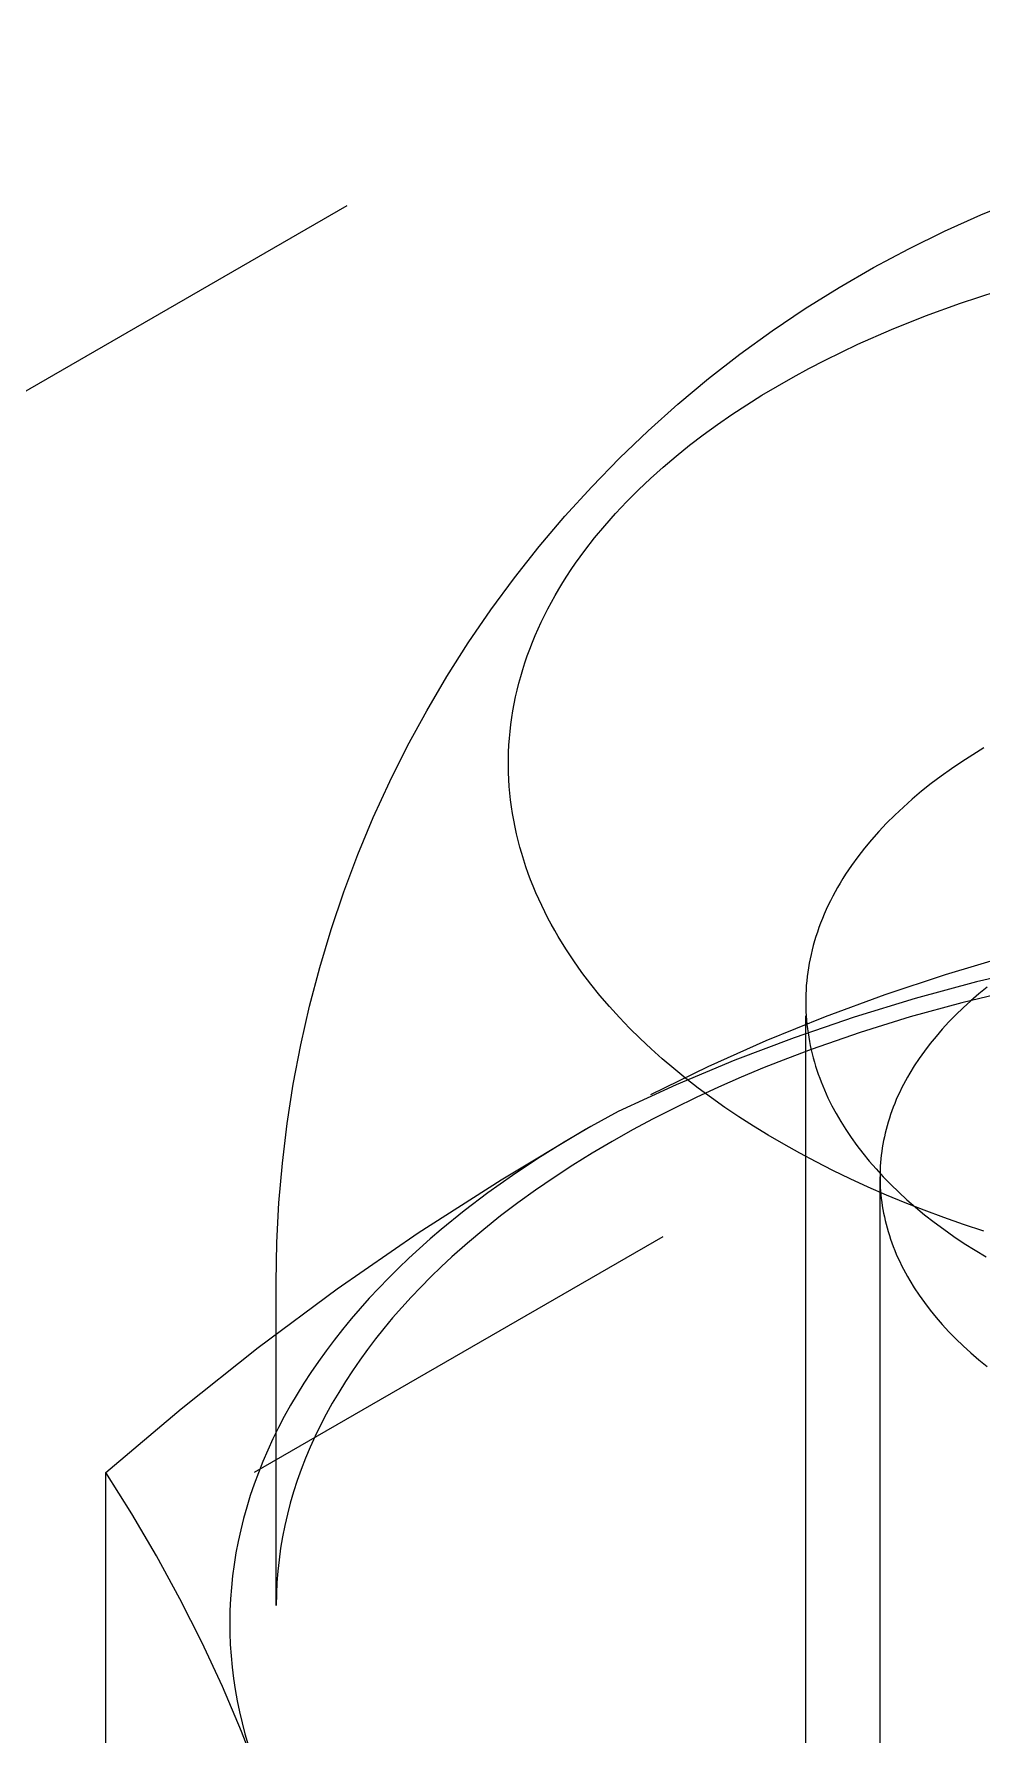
# Model space of a CAD drawing. Header units: inches. Extents: x -14 to 184, y -4 to 134.
# Drawn here: x 164.2111 to 164.412, y 58.4819 to 58.8424 of the extents above; entities that cross this region are included whole.
import ezdxf

# ---------------------------------------------------------------- set-up
doc = ezdxf.new("R2010")
doc.units = ezdxf.units.IN
doc.linetypes.add('HIDDEN', pattern=[1.905, 1.27, -0.635])
doc.layers.add('ZANO_R', color=7, linetype='Continuous', lineweight=0)
doc.layers.add('ZANO_R_przerywana', color=250, linetype='HIDDEN', lineweight=0)

msp = doc.modelspace()

# ---------------------------------------------------------------- linework, layer by layer
at = {"layer": 'ZANO_R'}
for p, q in [((164.41176, 58.80405), (164.41958, 58.80724)), ((164.40406, 58.8006), (164.41176, 58.80405)), ((164.39647, 58.79689), (164.40406, 58.8006)), ((164.38902, 58.79291), (164.39647, 58.79689)), ((164.38171, 58.78869), (164.38902, 58.79291)), ((164.37455, 58.78421), (164.38171, 58.78869)), ((164.40003, 58.78264), (164.40746, 58.78534)), ((164.40746, 58.78534), (164.41523, 58.78789)), ((164.36755, 58.7795), (164.37455, 58.78421)), ((164.39281, 58.77976), (164.40003, 58.78264)), ((164.36071, 58.77454), (164.36755, 58.7795)), ((164.38571, 58.77663), (164.39281, 58.77976)), ((164.35405, 58.76935), (164.36071, 58.77454)), ((164.37874, 58.77327), (164.3822, 58.77498)), ((164.3822, 58.77498), (164.38571, 58.77663)), ((164.37195, 58.76967), (164.37532, 58.7715)), ((164.37532, 58.7715), (164.37874, 58.77327)), ((164.34757, 58.76394), (164.35405, 58.76935)), ((164.36536, 58.76583), (164.36863, 58.76777)), ((164.36863, 58.76777), (164.37195, 58.76967)), ((164.34128, 58.75831), (164.34757, 58.76394)), ((164.35901, 58.76175), (164.36216, 58.76382)), ((164.36216, 58.76382), (164.36536, 58.76583)), ((164.35294, 58.75745), (164.35594, 58.75963)), ((164.35594, 58.75963), (164.35901, 58.76175)), ((164.33518, 58.75247), (164.34128, 58.75831)), ((164.35002, 58.75522), (164.35294, 58.75745)), ((164.32929, 58.74642), (164.33518, 58.75247)), ((164.34442, 58.7506), (164.34718, 58.75293)), ((164.34718, 58.75293), (164.35002, 58.75522)), ((164.34175, 58.74821), (164.34442, 58.7506)), ((164.32361, 58.74017), (164.32929, 58.74642)), ((164.3367, 58.74329), (164.33918, 58.74577)), ((164.33918, 58.74577), (164.34175, 58.74821)), ((164.33432, 58.74076), (164.3367, 58.74329)), ((164.31815, 58.73373), (164.32361, 58.74017)), ((164.32988, 58.73557), (164.33204, 58.73818)), ((164.33204, 58.73818), (164.33432, 58.74076)), ((164.32782, 58.73292), (164.32988, 58.73557)), ((164.31291, 58.72711), (164.31815, 58.73373)), ((164.32588, 58.73023), (164.32782, 58.73292)), ((164.3079, 58.72031), (164.31291, 58.72711)), ((164.32318, 58.72613), (164.32405, 58.7275)), ((164.32405, 58.7275), (164.32495, 58.72887)), ((164.32495, 58.72887), (164.32588, 58.73023)), ((164.32153, 58.72336), (164.32234, 58.72475)), ((164.32234, 58.72475), (164.32318, 58.72613)), ((164.30313, 58.71334), (164.3079, 58.72031)), ((164.31928, 58.71915), (164.32, 58.72056)), ((164.32, 58.72056), (164.32075, 58.72196)), ((164.32075, 58.72196), (164.32153, 58.72336)), ((164.31732, 58.71489), (164.31794, 58.71631)), ((164.31794, 58.71631), (164.3186, 58.71773)), ((164.3186, 58.71773), (164.31928, 58.71915)), ((164.2986, 58.70622), (164.30313, 58.71334)), ((164.31617, 58.71202), (164.31673, 58.71346)), ((164.31673, 58.71346), (164.31732, 58.71489)), ((164.31469, 58.70769), (164.31515, 58.70914)), ((164.31515, 58.70914), (164.31564, 58.71058)), ((164.31564, 58.71058), (164.31617, 58.71202)), ((164.29432, 58.69894), (164.2986, 58.70622)), ((164.31386, 58.70479), (164.31426, 58.70624)), ((164.31426, 58.70624), (164.31469, 58.70769)), ((164.31286, 58.70042), (164.31316, 58.70188)), ((164.31316, 58.70188), (164.31349, 58.70334)), ((164.31349, 58.70334), (164.31386, 58.70479)), ((164.29029, 58.69152), (164.29432, 58.69894)), ((164.31237, 58.6975), (164.3126, 58.69896)), ((164.3126, 58.69896), (164.31286, 58.70042)), ((164.312, 58.69458), (164.31217, 58.69604)), ((164.31217, 58.69604), (164.31237, 58.6975)), ((164.28652, 58.68397), (164.29029, 58.69152)), ((164.31169, 58.6902), (164.31176, 58.69166)), ((164.31176, 58.69166), (164.31186, 58.69312)), ((164.31186, 58.69312), (164.312, 58.69458)), ((164.41239, 58.69107), (164.41003, 58.68962)), ((164.31165, 58.68874), (164.31169, 58.6902)), ((164.31165, 58.68728), (164.31165, 58.68874)), ((164.40774, 58.68815), (164.4055, 58.68663)), ((164.41003, 58.68962), (164.40774, 58.68815)), ((164.28301, 58.67629), (164.28652, 58.68397)), ((164.31168, 58.68583), (164.31165, 58.68728)), ((164.31174, 58.68438), (164.31168, 58.68583)), ((164.31183, 58.68293), (164.31174, 58.68438)), ((164.40333, 58.68508), (164.40122, 58.6835)), ((164.4055, 58.68663), (164.40333, 58.68508)), ((164.31195, 58.68148), (164.31183, 58.68293)), ((164.31211, 58.68004), (164.31195, 58.68148)), ((164.39723, 58.68023), (164.39534, 58.67855)), ((164.39919, 58.68188), (164.39723, 58.68023)), ((164.40122, 58.6835), (164.39919, 58.68188)), ((164.31229, 58.6786), (164.31211, 58.68004)), ((164.31251, 58.67717), (164.31229, 58.6786)), ((164.31276, 58.67573), (164.31251, 58.67717)), ((164.39353, 58.67685), (164.39179, 58.67512)), ((164.39534, 58.67855), (164.39353, 58.67685)), ((164.27976, 58.6685), (164.28301, 58.67629)), ((164.31304, 58.67431), (164.31276, 58.67573)), ((164.31335, 58.67289), (164.31304, 58.67431)), ((164.39013, 58.67336), (164.38856, 58.67159)), ((164.39179, 58.67512), (164.39013, 58.67336)), ((164.31369, 58.67147), (164.31335, 58.67289)), ((164.31406, 58.67006), (164.31369, 58.67147)), ((164.31446, 58.66866), (164.31406, 58.67006)), ((164.38707, 58.66979), (164.38565, 58.66797)), ((164.38856, 58.67159), (164.38707, 58.66979)), ((164.27678, 58.66059), (164.27976, 58.6685)), ((164.31489, 58.66726), (164.31446, 58.66866)), ((164.31535, 58.66587), (164.31489, 58.66726)), ((164.31584, 58.66449), (164.31535, 58.66587)), ((164.38433, 58.66614), (164.3837, 58.66522)), ((164.38565, 58.66797), (164.38433, 58.66614)), ((164.31635, 58.66311), (164.31584, 58.66449)), ((164.31689, 58.66174), (164.31635, 58.66311)), ((164.38193, 58.66243), (164.38139, 58.6615)), ((164.3825, 58.66336), (164.38193, 58.66243)), ((164.38309, 58.66429), (164.3825, 58.66336)), ((164.3837, 58.66522), (164.38309, 58.66429)), ((164.27408, 58.6526), (164.27678, 58.66059)), ((164.31747, 58.66038), (164.31689, 58.66174)), ((164.31806, 58.65902), (164.31747, 58.66038)), ((164.31869, 58.65768), (164.31806, 58.65902)), ((164.37988, 58.65868), (164.37942, 58.65774)), ((164.38036, 58.65962), (164.37988, 58.65868)), ((164.38086, 58.66056), (164.38036, 58.65962)), ((164.38139, 58.6615), (164.38086, 58.66056)), ((164.31934, 58.65634), (164.31869, 58.65768)), ((164.32002, 58.65501), (164.31934, 58.65634)), ((164.32072, 58.65369), (164.32002, 58.65501)), ((164.37856, 58.65584), (164.37817, 58.6549)), ((164.37898, 58.65679), (164.37856, 58.65584)), ((164.37942, 58.65774), (164.37898, 58.65679)), ((164.27165, 58.64451), (164.27408, 58.6526)), ((164.32145, 58.65238), (164.32072, 58.65369)), ((164.32221, 58.65108), (164.32145, 58.65238)), ((164.37711, 58.65205), (164.3768, 58.65111)), ((164.37744, 58.653), (164.37711, 58.65205)), ((164.37779, 58.65395), (164.37744, 58.653)), ((164.37817, 58.6549), (164.37779, 58.65395)), ((164.32379, 58.64851), (164.32221, 58.65108)), ((164.32547, 58.64597), (164.32379, 58.64851)), ((164.376, 58.64826), (164.37578, 58.64732)), ((164.37625, 58.64921), (164.376, 58.64826)), ((164.37651, 58.65016), (164.37625, 58.64921)), ((164.3768, 58.65111), (164.37651, 58.65016)), ((164.2695, 58.63634), (164.27165, 58.64451)), ((164.32723, 58.64348), (164.32547, 58.64597)), ((164.37522, 58.64448), (164.37508, 58.64354)), ((164.37539, 58.64543), (164.37522, 58.64448)), ((164.37557, 58.64637), (164.37539, 58.64543)), ((164.37578, 58.64732), (164.37557, 58.64637)), ((164.40428, 58.64308), (164.41723, 58.6469)), ((164.42394, 58.64453), (164.41082, 58.64147)), ((164.32909, 58.64103), (164.32723, 58.64348)), ((164.33103, 58.63863), (164.32909, 58.64103)), ((164.37477, 58.64073), (164.37471, 58.6398)), ((164.37486, 58.64167), (164.37477, 58.64073)), ((164.37496, 58.6426), (164.37486, 58.64167)), ((164.37508, 58.64354), (164.37496, 58.6426)), ((164.39146, 58.63883), (164.40428, 58.64308)), ((164.41082, 58.64147), (164.39781, 58.63796)), ((164.33305, 58.63627), (164.33103, 58.63863)), ((164.37467, 58.63887), (164.37464, 58.63794)), ((164.37464, 58.63794), (164.37464, 58.63702)), ((164.37464, 58.63702), (164.37466, 58.6361)), ((164.37471, 58.6398), (164.37467, 58.63887)), ((164.3788, 58.63416), (164.39146, 58.63883)), ((164.39781, 58.63796), (164.38493, 58.63402)), ((164.40771, 58.63703), (164.39679, 58.63404)), ((164.41891, 58.63973), (164.40771, 58.63703)), ((164.40964, 58.63747), (164.40802, 58.636)), ((164.41133, 58.63893), (164.40964, 58.63747)), ((164.41309, 58.64035), (164.41133, 58.63893)), ((164.26763, 58.62811), (164.2695, 58.63634)), ((164.33515, 58.63395), (164.33305, 58.63627)), ((164.33732, 58.63169), (164.33515, 58.63395)), ((164.36629, 58.62906), (164.3788, 58.63416)), ((164.38493, 58.63402), (164.37218, 58.62965)), ((164.37464, 58.31085), (164.37464, 58.63427)), ((164.37466, 58.6361), (164.37469, 58.63518)), ((164.37469, 58.63518), (164.37474, 58.63427)), ((164.37474, 58.63427), (164.37481, 58.63336)), ((164.37481, 58.63336), (164.3749, 58.63245)), ((164.39679, 58.63404), (164.38615, 58.63074)), ((164.40647, 58.63451), (164.40499, 58.633)), ((164.40802, 58.636), (164.40647, 58.63451)), ((164.33956, 58.62947), (164.33732, 58.63169)), ((164.3749, 58.63245), (164.37501, 58.63155)), ((164.37501, 58.63155), (164.37513, 58.63065)), ((164.37513, 58.63065), (164.37527, 58.62976)), ((164.37527, 58.62976), (164.37543, 58.62887)), ((164.38615, 58.63074), (164.37582, 58.62716)), ((164.40225, 58.62994), (164.40099, 58.62839)), ((164.40358, 58.63148), (164.40225, 58.62994)), ((164.40499, 58.633), (164.40358, 58.63148)), ((164.26605, 58.61982), (164.26763, 58.62811)), ((164.34186, 58.6273), (164.33956, 58.62947)), ((164.34423, 58.62518), (164.34186, 58.6273)), ((164.35397, 58.62356), (164.36629, 58.62906)), ((164.37218, 58.62965), (164.35959, 58.62486)), ((164.37582, 58.62716), (164.37078, 58.62526)), ((164.37543, 58.62887), (164.37561, 58.62799)), ((164.37561, 58.62799), (164.3758, 58.62711)), ((164.3758, 58.62711), (164.37601, 58.62623)), ((164.37601, 58.62623), (164.37624, 58.62537)), ((164.3998, 58.62683), (164.39868, 58.62526)), ((164.40099, 58.62839), (164.3998, 58.62683)), ((164.34183, 58.61764), (164.35397, 58.62356)), ((164.34668, 58.62309), (164.34423, 58.62518)), ((164.34923, 58.62101), (164.34668, 58.62309)), ((164.35959, 58.62486), (164.34716, 58.61966)), ((164.36582, 58.6233), (164.36094, 58.62126)), ((164.37078, 58.62526), (164.36582, 58.6233)), ((164.37624, 58.62537), (164.37648, 58.6245)), ((164.37648, 58.6245), (164.37674, 58.62364)), ((164.37674, 58.62364), (164.37701, 58.62279)), ((164.37701, 58.62279), (164.3773, 58.62194)), ((164.39764, 58.62368), (164.39667, 58.6221)), ((164.39868, 58.62526), (164.39764, 58.62368)), ((164.26475, 58.61147), (164.26605, 58.61982)), ((164.34716, 58.61966), (164.33491, 58.61404)), ((164.35188, 58.61895), (164.34923, 58.62101)), ((164.35615, 58.61916), (164.35146, 58.61699)), ((164.35464, 58.61691), (164.35188, 58.61895)), ((164.36094, 58.62126), (164.35615, 58.61916)), ((164.3773, 58.62194), (164.3776, 58.6211)), ((164.3776, 58.6211), (164.37792, 58.62027)), ((164.37792, 58.62027), (164.37861, 58.6186)), ((164.39495, 58.61892), (164.39456, 58.61813)), ((164.39535, 58.61972), (164.39495, 58.61892)), ((164.39577, 58.62051), (164.39535, 58.61972)), ((164.39621, 58.62131), (164.39577, 58.62051)), ((164.39667, 58.6221), (164.39621, 58.62131)), ((164.35146, 58.61699), (164.34685, 58.61475)), ((164.3575, 58.61489), (164.35464, 58.61691)), ((164.37861, 58.6186), (164.37936, 58.61692)), ((164.37936, 58.61692), (164.38019, 58.61524)), ((164.39351, 58.61574), (164.3932, 58.61495)), ((164.39384, 58.61654), (164.39351, 58.61574)), ((164.39419, 58.61733), (164.39384, 58.61654)), ((164.39456, 58.61813), (164.39419, 58.61733)), ((164.33491, 58.61404), (164.3291, 58.61084)), ((164.34234, 58.61245), (164.33793, 58.61009)), ((164.34685, 58.61475), (164.34234, 58.61245)), ((164.36047, 58.61289), (164.3575, 58.61489)), ((164.36354, 58.61091), (164.36047, 58.61289)), ((164.38019, 58.61524), (164.3811, 58.61356)), ((164.3811, 58.61356), (164.38207, 58.61188)), ((164.38207, 58.61188), (164.38313, 58.61019)), ((164.39211, 58.61178), (164.39189, 58.61099)), ((164.39236, 58.61257), (164.39211, 58.61178)), ((164.39262, 58.61336), (164.39236, 58.61257)), ((164.3929, 58.61415), (164.39262, 58.61336)), ((164.3932, 58.61495), (164.3929, 58.61415)), ((164.26374, 58.60309), (164.26475, 58.61147)), ((164.31008, 58.59956), (164.32799, 58.61026)), ((164.3291, 58.61084), (164.32342, 58.60751)), ((164.33793, 58.61009), (164.33362, 58.60767)), ((164.36671, 58.60897), (164.36354, 58.61091)), ((164.36998, 58.60705), (164.36671, 58.60897)), ((164.38313, 58.61019), (164.38425, 58.60851)), ((164.38425, 58.60851), (164.38546, 58.60683)), ((164.3913, 58.60863), (164.39114, 58.60785)), ((164.39148, 58.60941), (164.3913, 58.60863)), ((164.39168, 58.6102), (164.39148, 58.60941)), ((164.39189, 58.61099), (164.39168, 58.6102)), ((164.32342, 58.60751), (164.31788, 58.60405)), ((164.32941, 58.60518), (164.3253, 58.60263)), ((164.33362, 58.60767), (164.32941, 58.60518)), ((164.37336, 58.60516), (164.36998, 58.60705)), ((164.37684, 58.60331), (164.37336, 58.60516)), ((164.38546, 58.60683), (164.38674, 58.60516)), ((164.38674, 58.60516), (164.38811, 58.60349)), ((164.39065, 58.60474), (164.39057, 58.60397)), ((164.39075, 58.60551), (164.39065, 58.60474)), ((164.39087, 58.60629), (164.39075, 58.60551)), ((164.391, 58.60706), (164.39087, 58.60629)), ((164.39114, 58.60785), (164.391, 58.60706)), ((164.26301, 58.59468), (164.26374, 58.60309)), ((164.31788, 58.60405), (164.3125, 58.60047)), ((164.3253, 58.60263), (164.3213, 58.60003)), ((164.38042, 58.6015), (164.37684, 58.60331)), ((164.38409, 58.59973), (164.38042, 58.6015)), ((164.38811, 58.60349), (164.38955, 58.60183)), ((164.38955, 58.60183), (164.39107, 58.60018)), ((164.3904, 58.60091), (164.39039, 58.60016)), ((164.39042, 58.60167), (164.3904, 58.60091)), ((164.39045, 58.60243), (164.39042, 58.60167)), ((164.39051, 58.6032), (164.39045, 58.60243)), ((164.39057, 58.60397), (164.39051, 58.6032)), ((164.29253, 58.58827), (164.31008, 58.59956)), ((164.3125, 58.60047), (164.30729, 58.59677)), ((164.31741, 58.59736), (164.31363, 58.59464)), ((164.3213, 58.60003), (164.31741, 58.59736)), ((164.38786, 58.59799), (164.38409, 58.59973)), ((164.39173, 58.59631), (164.38786, 58.59799)), ((164.39039, 58.12148), (164.39039, 58.60016)), ((164.39039, 58.60016), (164.3904, 58.5994)), ((164.3904, 58.5994), (164.39042, 58.59865)), ((164.39042, 58.59865), (164.39045, 58.59788)), ((164.39045, 58.59788), (164.39051, 58.59712)), ((164.39107, 58.60018), (164.39266, 58.59854)), ((164.39266, 58.59854), (164.39434, 58.59691)), ((164.26258, 58.58624), (164.26301, 58.59468)), ((164.30729, 58.59677), (164.30226, 58.59295)), ((164.31363, 58.59464), (164.30997, 58.59186)), ((164.39051, 58.59712), (164.39057, 58.59635)), ((164.39057, 58.59635), (164.39065, 58.59558)), ((164.39065, 58.59558), (164.39075, 58.59481)), ((164.39075, 58.59481), (164.39087, 58.59403)), ((164.39087, 58.59403), (164.391, 58.59325)), ((164.39569, 58.59467), (164.39173, 58.59631)), ((164.39434, 58.59691), (164.3961, 58.5953)), ((164.39974, 58.59307), (164.39569, 58.59467)), ((164.3961, 58.5953), (164.39793, 58.59371)), ((164.39793, 58.59371), (164.39984, 58.59213)), ((164.30226, 58.59295), (164.29742, 58.58901)), ((164.30997, 58.59186), (164.30642, 58.58902)), ((164.391, 58.59325), (164.39114, 58.59247)), ((164.39114, 58.59247), (164.3913, 58.59169)), ((164.3913, 58.59169), (164.39148, 58.59091)), ((164.39148, 58.59091), (164.39168, 58.59012)), ((164.39168, 58.59012), (164.39189, 58.58933)), ((164.40388, 58.59153), (164.39974, 58.59307)), ((164.39984, 58.59213), (164.40183, 58.59058)), ((164.40183, 58.59058), (164.4039, 58.58905)), ((164.4081, 58.59005), (164.40388, 58.59153)), ((164.4124, 58.58861), (164.4081, 58.59005)), ((164.27537, 58.57641), (164.29253, 58.58827)), ((164.29508, 58.587), (164.29279, 58.58497)), ((164.29742, 58.58901), (164.29508, 58.587)), ((164.30642, 58.58902), (164.30299, 58.58613)), ((164.39189, 58.58933), (164.39211, 58.58854)), ((164.39211, 58.58854), (164.39236, 58.58775)), ((164.39236, 58.58775), (164.39262, 58.58696)), ((164.39262, 58.58696), (164.3929, 58.58617)), ((164.4039, 58.58905), (164.40604, 58.58754)), ((164.40604, 58.58754), (164.40825, 58.58606)), ((164.26244, 58.5778), (164.26258, 58.58624)), ((164.29055, 58.58291), (164.28837, 58.58082)), ((164.29279, 58.58497), (164.29055, 58.58291)), ((164.29968, 58.58319), (164.29741, 58.58108)), ((164.30299, 58.58613), (164.29968, 58.58319)), ((164.3929, 58.58617), (164.3932, 58.58537)), ((164.3932, 58.58537), (164.39351, 58.58458)), ((164.39351, 58.58458), (164.39384, 58.58378)), ((164.39384, 58.58378), (164.39419, 58.58299)), ((164.39419, 58.58299), (164.39456, 58.58219)), ((164.40825, 58.58606), (164.41054, 58.5846)), ((164.41054, 58.5846), (164.4129, 58.58318)), ((164.28837, 58.58082), (164.28624, 58.57871)), ((164.29741, 58.58108), (164.29521, 58.57894)), ((164.39456, 58.58219), (164.39495, 58.5814)), ((164.39495, 58.5814), (164.39535, 58.5806)), ((164.39535, 58.5806), (164.39577, 58.57981)), ((164.39577, 58.57981), (164.39621, 58.57901)), ((164.2586, 58.56398), (164.27537, 58.57641)), ((164.26244, 58.50933), (164.26244, 58.5778)), ((164.28417, 58.57657), (164.28216, 58.57441)), ((164.28624, 58.57871), (164.28417, 58.57657)), ((164.29308, 58.5768), (164.29102, 58.57463)), ((164.29521, 58.57894), (164.29308, 58.5768)), ((164.39621, 58.57901), (164.39667, 58.57822)), ((164.39667, 58.57822), (164.39764, 58.57664)), ((164.39764, 58.57664), (164.39868, 58.57506)), ((164.2802, 58.57223), (164.27831, 58.57003)), ((164.28216, 58.57441), (164.2802, 58.57223)), ((164.28903, 58.57245), (164.28711, 58.57025)), ((164.29102, 58.57463), (164.28903, 58.57245)), ((164.39868, 58.57506), (164.3998, 58.57349)), ((164.3998, 58.57349), (164.40099, 58.57193)), ((164.27831, 58.57003), (164.27648, 58.5678)), ((164.28711, 58.57025), (164.28527, 58.56804)), ((164.40099, 58.57193), (164.40225, 58.57038)), ((164.40225, 58.57038), (164.40358, 58.56884)), ((164.40358, 58.56884), (164.40499, 58.56732)), ((164.27471, 58.56556), (164.27301, 58.5633)), ((164.27648, 58.5678), (164.27471, 58.56556)), ((164.28349, 58.56581), (164.28178, 58.56357)), ((164.28527, 58.56804), (164.28349, 58.56581)), ((164.40499, 58.56732), (164.40647, 58.56581)), ((164.40647, 58.56581), (164.40802, 58.56432)), ((164.24226, 58.55101), (164.2586, 58.56398)), ((164.27301, 58.5633), (164.27137, 58.56102)), ((164.28015, 58.56132), (164.27859, 58.55905)), ((164.28178, 58.56357), (164.28015, 58.56132)), ((164.40802, 58.56432), (164.40964, 58.56284)), ((164.40964, 58.56284), (164.41133, 58.56139)), ((164.41133, 58.56139), (164.41309, 58.55996)), ((164.26979, 58.55872), (164.26828, 58.55641)), ((164.27137, 58.56102), (164.26979, 58.55872)), ((164.27859, 58.55905), (164.27709, 58.55677)), ((164.26684, 58.55408), (164.26546, 58.55174)), ((164.26828, 58.55641), (164.26684, 58.55408)), ((164.27567, 58.55448), (164.27432, 58.55218)), ((164.27709, 58.55677), (164.27567, 58.55448)), ((164.22635, 58.53751), (164.24226, 58.55101)), ((164.26546, 58.55174), (164.26415, 58.54938)), ((164.27432, 58.55218), (164.27305, 58.54986)), ((164.26291, 58.54701), (164.26174, 58.54463)), ((164.26415, 58.54938), (164.26291, 58.54701)), ((164.27184, 58.54754), (164.27071, 58.54521)), ((164.27305, 58.54986), (164.27184, 58.54754)), ((164.26174, 58.54463), (164.26064, 58.54224)), ((164.27071, 58.54521), (164.26965, 58.54286)), ((164.25961, 58.53984), (164.25865, 58.53744)), ((164.26064, 58.54224), (164.25961, 58.53984)), ((164.26866, 58.54051), (164.26774, 58.53815)), ((164.26965, 58.54286), (164.26866, 58.54051)), ((164.23186, 58.52876), (164.22635, 58.53751)), ((164.22635, 58.36589), (164.22635, 58.53751)), ((164.25865, 58.53744), (164.25776, 58.53502)), ((164.26774, 58.53815), (164.26689, 58.53578)), ((164.25694, 58.5326), (164.25619, 58.53017)), ((164.25776, 58.53502), (164.25694, 58.5326)), ((164.26612, 58.5334), (164.26542, 58.53102)), ((164.26689, 58.53578), (164.26612, 58.5334)), ((164.23709, 58.51983), (164.23186, 58.52876)), ((164.25619, 58.53017), (164.25552, 58.52774)), ((164.26542, 58.53102), (164.2648, 58.52863)), ((164.25491, 58.52531), (164.25437, 58.52287)), ((164.25552, 58.52774), (164.25491, 58.52531)), ((164.26425, 58.52623), (164.26377, 58.52383)), ((164.2648, 58.52863), (164.26425, 58.52623)), ((164.25437, 58.52287), (164.25391, 58.52044)), ((164.26377, 58.52383), (164.26336, 58.52142)), ((164.24204, 58.51074), (164.23709, 58.51983)), ((164.25351, 58.518), (164.25319, 58.51556)), ((164.25391, 58.52044), (164.25351, 58.518)), ((164.26303, 58.51901), (164.26277, 58.5166)), ((164.26336, 58.52142), (164.26303, 58.51901)), ((164.25319, 58.51556), (164.25294, 58.51313)), ((164.26277, 58.5166), (164.26258, 58.51418)), ((164.24669, 58.5015), (164.24204, 58.51074)), ((164.25294, 58.51313), (164.25275, 58.5107)), ((164.26247, 58.51176), (164.26244, 58.50933)), ((164.26258, 58.51418), (164.26247, 58.51176)), ((164.25264, 58.50827), (164.25259, 58.50585)), ((164.25275, 58.5107), (164.25264, 58.50827)), ((164.25259, 58.50585), (164.25262, 58.50343)), ((164.25105, 58.49212), (164.24669, 58.5015)), ((164.25262, 58.50343), (164.25271, 58.50102)), ((164.25271, 58.50102), (164.25287, 58.49862)), ((164.25287, 58.49862), (164.25309, 58.49623)), ((164.25309, 58.49623), (164.25339, 58.49385)), ((164.25339, 58.49385), (164.25374, 58.49147)), ((164.25511, 58.4826), (164.25105, 58.49212)), ((164.25374, 58.49147), (164.25417, 58.48911)), ((164.25417, 58.48911), (164.25465, 58.48676)), ((164.25465, 58.48676), (164.2552, 58.48443)), ((164.25887, 58.47296), (164.25511, 58.4826)), ((164.2552, 58.48443), (164.25581, 58.4821)), ((164.25581, 58.4821), (164.25649, 58.47979))]:
    msp.add_line(p, q, dxfattribs=at)
at = {"layer": 'ZANO_R_przerywana', "ltscale": 0.05}
for p, q in [((174.66968, 64.806), (163.70117, 58.47333)), ((162.69897, 57.63754), (174.66968, 64.54884))]:
    msp.add_line(p, q, dxfattribs=at)

doc.saveas('drawing.dxf')
